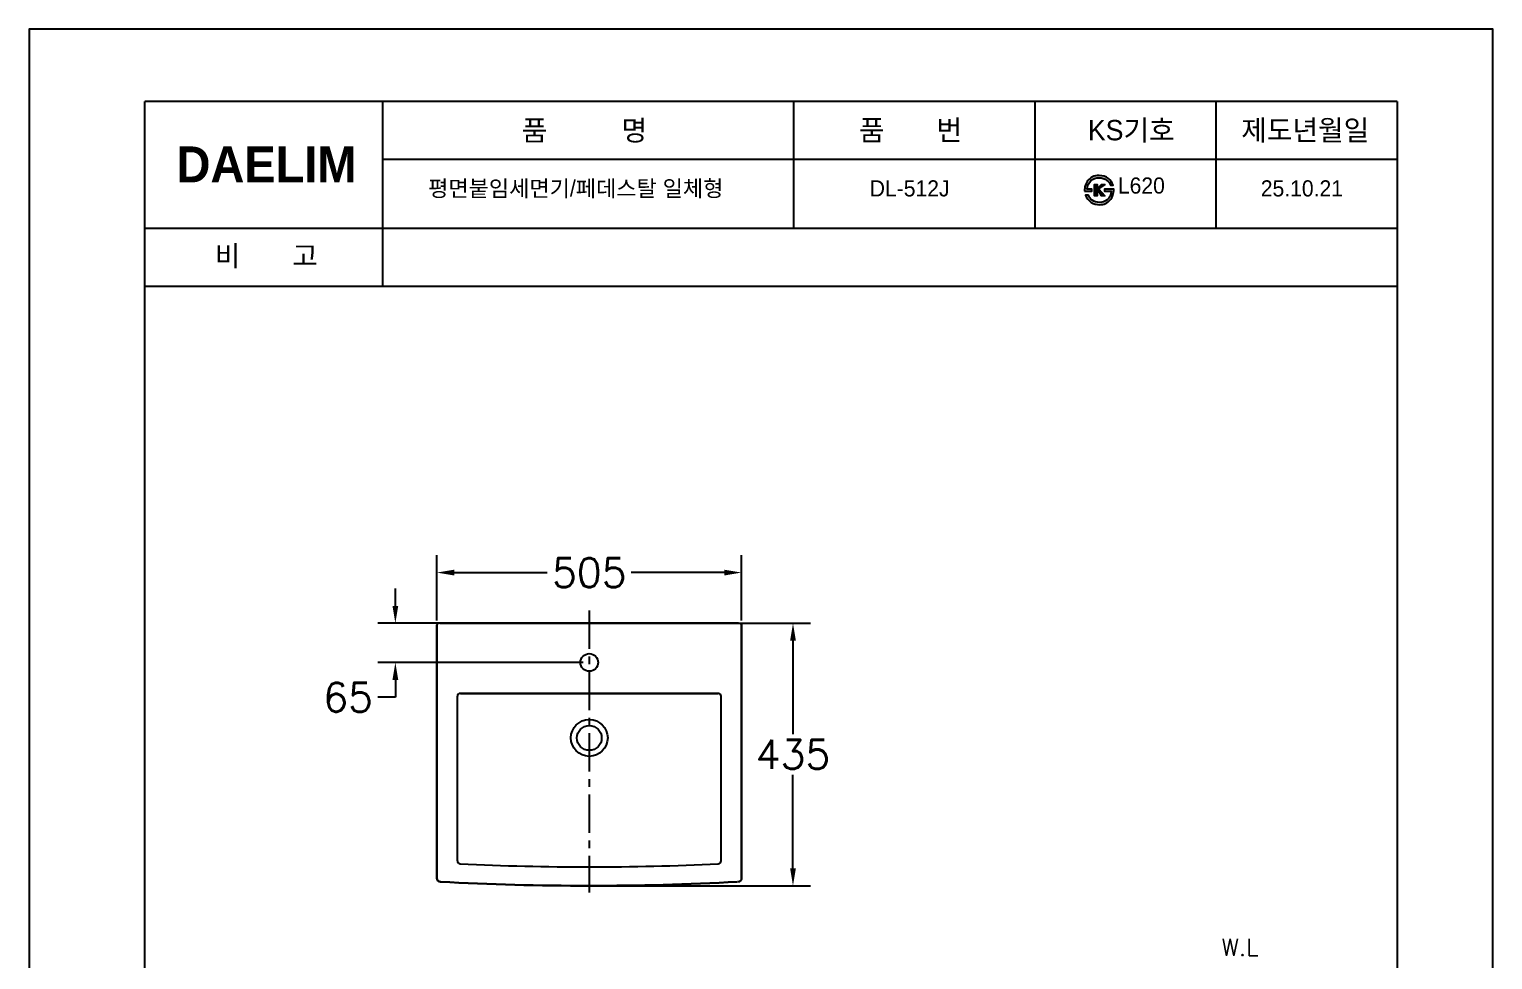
# Model space of a CAD drawing. Extents: x 63700 to 66125, y 58107 to 61538.
# Drawn here: x 63700 to 66125, y 59997 to 61538 of the extents above; entities that cross this region are included whole.
import ezdxf

# ---------------------------------------------------------------- set-up
doc = ezdxf.new("R2010")
doc.units = 0
doc.header["$MEASUREMENT"] = 0
doc.linetypes.add('CENTER', pattern=[50.8, 31.75, -6.35, 6.35, -6.35])
doc.layers.get('0').update_dxf_attribs({"linetype": 'CONTINUOUS'})
doc.layers.get('Defpoints').update_dxf_attribs({"linetype": 'CONTINUOUS'})
for name, color, linetype in [('002', 7, 'CONTINUOUS'), ('CENTER', 1, 'CONTINUOUS'), ('Dim', 4, 'CONTINUOUS'), ('LAYER_02', 7, 'CONTINUOUS'), ('YA', 7, 'CONTINUOUS')]:
    doc.layers.add(name, color=color, linetype=linetype)
doc.layers.add('c', color=4, linetype='CONTINUOUS', lineweight=30)
doc.styles.add('h', font='', dxfattribs={"height": 30})
doc.styles.get("Standard").update_dxf_attribs({"font": 'txt.shx', "bigfont": 'ghs.shx'})
doc.styles.add('스타일1', font='txt.shx', dxfattribs={"bigfont": 'ghs.shx'})
doc.styles.get('h').set_extended_font_data('Haansoft Batang')
doc.dimstyles.get("Standard").update_dxf_attribs({"dimtxt": 0.18, "dimasz": 0.18, "dimexe": 0.18, "dimexo": 0.0625, "dimgap": 0.09, "dimtad": 0, "dimtih": 1, "dimtoh": 1, "dimdec": 4, "dimzin": 0, "dimdsep": 46, "dimtxsty": 'Standard', "dimcen": 0.09, "dimadec": 0, "dimazin": 0, "dimtfac": 1, "dimtdec": 4, "dimtofl": 0, "dimtmove": 0, "dimatfit": 0, "dimfxl": 0, "dimtolj": 1, "dimtzin": 0, "dimarcsym": 0})

# ---------------------------------------------------------------- blocks, each defined once
blk = doc.blocks.new('*D19')
at = {"layer": 'Defpoints', "color": 0}
for p in [(64880.6, 60637.8), (64375.6, 60548.6), (64880.6, 60548.6)]:
    blk.add_point(p, dxfattribs=at)
at = {"layer": 'Dim', "color": 0, "lineweight": -2}
for p, q in [((64375.6, 60558.6), (64375.6, 60666.6)), ((64880.6, 60558.6), (64880.6, 60666.6)), ((64404.4, 60637.8), (64558.5, 60637.8)), ((64851.8, 60637.8), (64697.7, 60637.8))]:
    blk.add_line(p, q, dxfattribs=at)
at = {"layer": 'Dim', "color": 0}
for points in [[(64404.4, 60642.6), (64404.4, 60633), (64375.6, 60637.8)], [(64851.8, 60642.6), (64851.8, 60633), (64880.6, 60637.8)]]:
    blk.add_solid(points, dxfattribs=at)
at = {"layer": 'Dim', "color": 0, "insert": (64628.1, 60637.8), "char_height": 48, "attachment_point": 5}
blk.add_mtext('\\A1;505', dxfattribs=at)
blk = doc.blocks.new('*D20')
at = {"layer": 'Defpoints', "color": 0}
for p in [(64628.1, 60553.9), (64306.7, 60488.9), (64628.1, 60488.9)]:
    blk.add_point(p, dxfattribs=at)
at = {"layer": 'Dim', "color": 0, "lineweight": -2}
for p, q in [((64306.7, 60582.7), (64306.7, 60611.5)), ((64618.1, 60553.9), (64277.9, 60553.9)), ((64618.1, 60488.9), (64277.9, 60488.9)), ((64306.7, 60460.1), (64306.7, 60431.3)), ((64306.7, 60431.3), (64277.9, 60431.3))]:
    blk.add_line(p, q, dxfattribs=at)
at = {"layer": 'Dim', "color": 0}
for points in [[(64301.9, 60582.7), (64311.5, 60582.7), (64306.7, 60553.9)], [(64301.9, 60460.1), (64311.5, 60460.1), (64306.7, 60488.9)]]:
    blk.add_solid(points, dxfattribs=at)
at = {"layer": 'Dim', "color": 0, "insert": (64228.3, 60431.3), "char_height": 48, "attachment_point": 5}
blk.add_mtext('\\A1;65', dxfattribs=at)
blk = doc.blocks.new('*D21')
at = {"layer": 'Defpoints', "color": 0}
for p in [(64832.7, 60553.9), (64627.6, 60119), (64965.7, 60119)]:
    blk.add_point(p, dxfattribs=at)
at = {"layer": 'Dim', "color": 0, "lineweight": -2}
for p, q in [((64842.7, 60553.9), (64994.5, 60553.9)), ((64965.7, 60525.1), (64965.7, 60370.1)), ((64965.7, 60147.8), (64965.7, 60302.9)), ((64637.6, 60119), (64994.5, 60119))]:
    blk.add_line(p, q, dxfattribs=at)
at = {"layer": 'Dim', "color": 0}
for points in [[(64960.9, 60525.1), (64970.5, 60525.1), (64965.7, 60553.9)], [(64960.9, 60147.8), (64970.5, 60147.8), (64965.7, 60119)]]:
    blk.add_solid(points, dxfattribs=at)
at = {"layer": 'Dim', "color": 0, "insert": (64965.7, 60336.5), "char_height": 48, "attachment_point": 5}
blk.add_mtext('\\A1;435', dxfattribs=at)

msp = doc.modelspace()

# ---------------------------------------------------------------- hatches: boundary and pattern name
at = {"layer": 'Dim'}
h = msp.add_hatch(color=0, dxfattribs=at)
h.dxf.hatch_style = 1
edge = h.paths.add_edge_path()
edge.add_spline(control_points=[(65459.4, 61286.8), (65463.1, 61290.1), (65467.7, 61291.8), (65473.3, 61291.8)], knot_values=[9, 9, 9, 9, 10, 10, 10, 10], degree=3, periodic=0)
edge.add_spline(control_points=[(65473.3, 61291.8), (65478, 61291.8), (65482.2, 61290.3), (65485.9, 61287.4)], knot_values=[8, 8, 8, 8, 9, 9, 9, 9], degree=3, periodic=0)
edge.add_spline(control_points=[(65485.9, 61287.4), (65488.8, 61285.1), (65490.7, 61282.5), (65491.7, 61279.6)], knot_values=[7, 7, 7, 7, 8, 8, 8, 8], degree=3, periodic=0)
edge.add_spline(control_points=[(65491.7, 61279.6), (65491.7, 61279.6), (65496.3, 61279.6), (65496.3, 61279.6)], knot_values=[6.00001, 6.00001, 6.00001, 6.00001, 7, 7, 7, 7], degree=3, periodic=0)
edge.add_spline(control_points=[(65496.3, 61279.6), (65494.5, 61284.1), (65491.9, 61287.7), (65488.5, 61290.4)], knot_values=[5, 5, 5, 5, 6, 6, 6, 6], degree=3, periodic=0)
edge.add_spline(control_points=[(65488.5, 61290.4), (65484.3, 61293.8), (65479.1, 61295.5), (65472.9, 61295.5)], knot_values=[4, 4, 4, 4, 5, 5, 5, 5], degree=3, periodic=0)
edge.add_spline(control_points=[(65472.9, 61295.5), (65468.9, 61295.5), (65465.3, 61294.7), (65462.1, 61293.2)], knot_values=[3, 3, 3, 3, 4, 4, 4, 4], degree=3, periodic=0)
edge.add_spline(control_points=[(65462.1, 61293.2), (65459.2, 61291.8), (65456.6, 61289.9), (65454.6, 61287.3)], knot_values=[2, 2, 2, 2, 3, 3, 3, 3], degree=3, periodic=0)
edge.add_spline(control_points=[(65454.6, 61287.3), (65452.6, 61284.9), (65451.1, 61282.2), (65450.2, 61279.1)], knot_values=[1, 1, 1, 1, 2, 2, 2, 2], degree=3, periodic=0)
edge.add_spline(control_points=[(65450.2, 61279.1), (65449.3, 61276), (65448.9, 61272.8), (65449.1, 61269.5)], knot_values=[0, 0, 0, 0, 1, 1, 1, 1], degree=3, periodic=0)
edge.add_spline(control_points=[(65449.1, 61269.5), (65449.1, 61269.5), (65449.1, 61269.5), (65449.1, 61269.5), (65449.1, 61269.5), (65461, 61269.5), (65461, 61269.5), (65461, 61269.5), (65461, 61273), (65461, 61273), (65461, 61273), (65453.2, 61273), (65453.2, 61273), (65453.5, 61278.7), (65455.6, 61283.3), (65459.4, 61286.8)], knot_values=[10, 10, 10, 10, 10.99996, 10.99996, 10.99996, 11.99996, 11.99996, 11.99996, 12.99996, 12.99996, 12.99996, 13.99996, 13.99996, 13.99996, 14.99996, 14.99996, 14.99996, 14.99996], degree=3, periodic=0)
h = msp.add_hatch(color=0, dxfattribs=at)
h.dxf.hatch_style = 1
edge = h.paths.add_edge_path()
edge.add_spline(control_points=[(65474.3, 61251.1), (65469.2, 61250.8), (65464.9, 61252.1), (65461.3, 61254.9)], knot_values=[8, 8, 8, 8, 9, 9, 9, 9], degree=3, periodic=0)
edge.add_spline(control_points=[(65461.3, 61254.9), (65458.8, 61256.9), (65456.7, 61259.6), (65454.9, 61263)], knot_values=[7, 7, 7, 7, 8, 8, 8, 8], degree=3, periodic=0)
edge.add_spline(control_points=[(65454.9, 61263), (65454.9, 61263), (65450.5, 61263), (65450.5, 61263)], knot_values=[6.00001, 6.00001, 6.00001, 6.00001, 7, 7, 7, 7], degree=3, periodic=0)
edge.add_spline(control_points=[(65450.5, 61263), (65452.6, 61257.8), (65455.8, 61253.8), (65460.1, 61251)], knot_values=[5, 5, 5, 5, 6, 6, 6, 6], degree=3, periodic=0)
edge.add_spline(control_points=[(65460.1, 61251), (65464.2, 61248.4), (65468.9, 61247.1), (65474.2, 61247.2)], knot_values=[4, 4, 4, 4, 5, 5, 5, 5], degree=3, periodic=0)
edge.add_spline(control_points=[(65474.2, 61247.2), (65477.5, 61247.2), (65480.7, 61247.9), (65483.6, 61249.2)], knot_values=[3, 3, 3, 3, 4, 4, 4, 4], degree=3, periodic=0)
edge.add_spline(control_points=[(65483.6, 61249.2), (65486.4, 61250.5), (65488.9, 61252.3), (65491.1, 61254.7)], knot_values=[2, 2, 2, 2, 3, 3, 3, 3], degree=3, periodic=0)
edge.add_spline(control_points=[(65491.1, 61254.7), (65493.2, 61257.1), (65494.8, 61259.8), (65495.9, 61262.9)], knot_values=[1, 1, 1, 1, 2, 2, 2, 2], degree=3, periodic=0)
edge.add_spline(control_points=[(65495.9, 61262.9), (65497, 61266.1), (65497.5, 61269.5), (65497.5, 61273)], knot_values=[0, 0, 0, 0, 1, 1, 1, 1], degree=3, periodic=0)
edge.add_spline(control_points=[(65497.5, 61273), (65497.5, 61273), (65497.5, 61273), (65497.5, 61273), (65497.5, 61273), (65482.1, 61273), (65482.1, 61273), (65482.1, 61273), (65482.1, 61269.5), (65482.1, 61269.5), (65482.1, 61269.5), (65493.2, 61269.5), (65493.2, 61269.5), (65492.8, 61263.5), (65490.4, 61258.8), (65486.3, 61255.4)], knot_values=[10, 10, 10, 10, 10.99996, 10.99996, 10.99996, 11.99996, 11.99996, 11.99996, 12.99996, 12.99996, 12.99996, 13.99996, 13.99996, 13.99996, 14.99996, 14.99996, 14.99996, 14.99996], degree=3, periodic=0)
edge.add_spline(control_points=[(65486.3, 61255.4), (65482.7, 61252.5), (65478.7, 61251.1), (65474.3, 61251.1)], knot_values=[9, 9, 9, 9, 10, 10, 10, 10], degree=3, periodic=0)
h = msp.add_hatch(color=0, dxfattribs=at)
h.dxf.hatch_style = 1
h.paths.add_polyline_path([(65469.8, 61274.1), (65469.8, 61280.8), (65465.3, 61280.8), (65465.3, 61261.9), (65469.8, 61261.9), (65469.8, 61268.6), (65471.9, 61270.5), (65477.2, 61261.9), (65482.3, 61261.9), (65471.9, 61273.2), (65482.8, 61280.6), (65477, 61280.6)])

# ---------------------------------------------------------------- linework, layer by layer
at = {"color": 7}
for p, q in [((64617.2, 60553.9), (64622.6, 60553.9)), ((64409.4, 60160.3), (64409.4, 60432.9)), ((64846.7, 60160.3), (64846.7, 60432.9))]:
    msp.add_line(p, q, dxfattribs=at)
for centre, radius in [((64628.1, 60488.9), 14.6), ((64628.1, 60363.9), 30.5), ((64628.1, 60363.9), 20.5)]:
    msp.add_circle(centre, radius, dxfattribs=at)
for centre, radius, start, end in [((64414.4, 60432.7), 5, 90, 177.3052), ((64841.7, 60432.7), 5, 2.6948, 90), ((64414.4, 60160.3), 5, 180, 267.3052), ((64628.1, 64699.6), 4549.3, 267.3052, 270), ((64628.1, 64699.6), 4549.3, 270, 272.6948), ((64841.7, 60160.3), 5, 272.6948, 0)]:
    msp.add_arc(centre, radius, start, end, dxfattribs=at)
at = {"layer": '002', "linetype": 'Continuous'}
msp.add_line((64732.9, 60437.7), (64833.9, 60437.7), dxfattribs=at)
at = {"layer": 'c', "color": 7}
for p, q in [((64375.6, 60551.4), (64375.6, 60131.5)), ((64380.6, 60553.9), (64875.6, 60553.9)), ((64880.6, 60551.4), (64880.6, 60131.5)), ((64414.4, 60437.7), (64841.7, 60437.7))]:
    msp.add_line(p, q, dxfattribs=at)
for centre, radius, start, end in [((64378.1, 60551.4), 2.5, 90, 180), ((64878.1, 60551.4), 2.5, 0, 90), ((64381.6, 60131.5), 6, 180, 266.9425), ((64874.6, 60131.5), 6, 273.0575, 0), ((64627.6, 64773.8), 4654.8, 266.9669, 273.0331)]:
    msp.add_arc(centre, radius, start, end, dxfattribs=at)
at = {"layer": 'CENTER', "color": 0, "linetype": 'CENTER', "ltscale": 2}
msp.add_line((64628.1, 60575.2), (64628.1, 60107.7), dxfattribs=at)
at = {"layer": 'YA', "color": 7}
for p, q in [((65967.3, 61417.9), (63891.3, 61417.9)), ((63891.3, 60347.7), (63891.3, 61417.9)), ((64285.8, 61111.9), (64285.8, 61417.9)), ((64967.3, 61207.5), (64967.3, 61417.5)), ((65367.3, 61207.5), (65367.3, 61417.5)), ((65367.3, 61207.5), (65367.3, 61417.5)), ((65667.3, 61207.5), (65667.3, 61417.5)), ((65667.3, 61207.5), (65667.3, 61417.5)), ((65967.3, 61417.9), (65967.3, 58237.9)), ((65967.3, 61321.9), (64285.8, 61321.9)), ((65967.3, 61207.9), (63891.3, 61207.9)), ((65967.3, 61111.9), (63891.3, 61111.9)), ((65967.3, 61111.9), (63891.3, 61111.9)), ((63891.3, 58237.9), (63891.3, 60347.7))]:
    msp.add_line(p, q, dxfattribs=at)
at = {"layer": 'YA', "color": 0}
msp.add_lwpolyline([(63699.9, 58107.4), (66125.4, 58107.4), (66125.4, 61537.8), (63699.9, 61537.8)], close=True, dxfattribs=at)
at = {"layer": 'YA', "color": 7}
msp.add_lwpolyline([(65469.8, 61274.1), (65477, 61280.6), (65482.8, 61280.6), (65471.9, 61273.2), (65482.3, 61261.9), (65477.2, 61261.9), (65471.9, 61270.5), (65469.8, 61268.6), (65469.8, 61261.9), (65465.3, 61261.9), (65465.3, 61280.8), (65469.8, 61280.8), (65469.8, 61274.1)], close=True, dxfattribs=at)
for points in [[(65449.1, 61269.5), (65448.9, 61272.8), (65449.3, 61276), (65450.2, 61279.1), (65451.1, 61282.2), (65452.6, 61284.9), (65454.6, 61287.3), (65456.6, 61289.9), (65459.2, 61291.8), (65462.1, 61293.2), (65465.3, 61294.7), (65468.9, 61295.5), (65472.9, 61295.5), (65479.1, 61295.5), (65484.3, 61293.8), (65488.5, 61290.4), (65491.9, 61287.7), (65494.5, 61284.1), (65496.3, 61279.6), (65496.3, 61279.6), (65491.7, 61279.6), (65491.7, 61279.6), (65490.7, 61282.5), (65488.8, 61285.1), (65485.9, 61287.4), (65482.2, 61290.3), (65478, 61291.8), (65473.3, 61291.8), (65467.7, 61291.8), (65463.1, 61290.1), (65459.4, 61286.8), (65455.6, 61283.3), (65453.5, 61278.7), (65453.2, 61273), (65453.2, 61273), (65461, 61273), (65461, 61273), (65461, 61273), (65461, 61269.5), (65461, 61269.5), (65461, 61269.5), (65449.1, 61269.5), (65449.1, 61269.5), (65449.1, 61269.5), (65449.1, 61269.5), (65449.1, 61269.5)], [(65497.5, 61273), (65497.5, 61269.5), (65497, 61266.1), (65495.9, 61262.9), (65494.8, 61259.8), (65493.2, 61257.1), (65491.1, 61254.7), (65488.9, 61252.3), (65486.4, 61250.5), (65483.6, 61249.2), (65480.7, 61247.9), (65477.5, 61247.2), (65474.2, 61247.2), (65468.9, 61247.1), (65464.2, 61248.4), (65460.1, 61251), (65455.8, 61253.8), (65452.6, 61257.8), (65450.5, 61263), (65450.5, 61263), (65454.9, 61263), (65454.9, 61263), (65456.7, 61259.6), (65458.8, 61256.9), (65461.3, 61254.9), (65464.9, 61252.1), (65469.2, 61250.8), (65474.3, 61251.1), (65478.7, 61251.1), (65482.7, 61252.5), (65486.3, 61255.4), (65490.4, 61258.8), (65492.8, 61263.5), (65493.2, 61269.5), (65493.2, 61269.5), (65482.1, 61269.5), (65482.1, 61269.5), (65482.1, 61269.5), (65482.1, 61273), (65482.1, 61273), (65482.1, 61273), (65497.5, 61273), (65497.5, 61273), (65497.5, 61273), (65497.5, 61273), (65497.5, 61273)]]:
    msp.add_open_spline(points, degree=3, knots=[0, 0, 0, 0, 1, 1, 1, 2, 2, 2, 3, 3, 3, 4, 4, 4, 5, 5, 5, 6, 6, 6, 7, 7, 7, 8, 8, 8, 9, 9, 9, 10, 10, 10, 11, 11, 11, 12, 12, 12, 13, 13, 13, 14, 14, 14, 15, 15, 15, 15], dxfattribs=at)

# ---------------------------------------------------------------- texts
at = {"layer": 'Dim', "color": 0, "char_height": 33.819, "attachment_point": 1, "style": '스타일1'}
for s, insert in [('{\\fGulim|b0|i0|c129|p50;품          명}', (64516.1, 61387.2)), ('{\\fGulim|b0|i0|c129|p50;품       번}', (65075.1, 61387.6)), ('{\\fGulim|b0|i0|c129|p50;KS기호}', (65454.4, 61387.6)), ('{\\fGulim|b0|i0|c129|p50;제도년월일}', (65708.6, 61387.6)), ('{\\fGulim|b0|i0|c129|p50;비       고}', (64007.3, 61179.3))]:
    msp.add_mtext(s, dxfattribs=dict(at, insert=insert))
for s, insert, width in [('{\\fGulim|b0|i0|c129|p50;   \\H0.79087x;L620}', (65467.3, 61292.3), 702.697), ('{\\fGulim|b0|i0|c129|p50; \\H0.79087x; 평면붙임세면기/페데스탈 일체형}', (64339, 61287.6), 702.697), ('{\\fGulim|b0|i0|c129|p50; \\H0.79087x; DL-512J}', (65070.9, 61287.6), 270.186), ('{\\fGulim|b0|i0|c129|p50; \\H0.79087x; 25.10.21}', (65719, 61287.6), 270.186)]:
    msp.add_mtext(s, dxfattribs=dict(at, insert=insert, width=width))
at = {"layer": 'LAYER_02', "color": 0}
msp.add_text('W.L', height=27.99, dxfattribs=at).set_placement((65676, 60003.1))
at = {"layer": 'YA', "color": 7, "insert": (63944.1, 61343.7), "char_height": 59.437, "width": 290.871, "attachment_point": 1, "style": 'h'}
msp.add_mtext('{\\fHYGraphic-Medium|b1|i0|c129|p18;DAELIM}', dxfattribs=at)

# ---------------------------------------------------------------- dimensions: what is measured, and where the dimension line sits
at = {"layer": 'Dim', "color": 0}
dim = msp.add_linear_dim(base=(64880.6, 60637.8), p1=(64375.6, 60548.6), p2=(64880.6, 60548.6), dimstyle='Standard', override={"dimscale": 160, "dimtxt": 0.3, "dimgap": 0.06, "dimdec": 0, "dimatfit": 3}, dxfattribs=at)
dim.commit()
dim.dimension.update_dxf_attribs({"geometry": '*D19', "text_midpoint": (64628.1, 60637.8), "dimtype": 160})
for base, p1, p2, picture, middle in [((64306.7, 60488.9), (64628.1, 60553.9), (64628.1, 60488.9), '*D20', (64228.3, 60431.3)), ((64965.7, 60119), (64832.7, 60553.9), (64627.6, 60119), '*D21', (64965.7, 60336.5))]:
    dim = msp.add_linear_dim(base=base, p1=p1, p2=p2, angle=90, dimstyle='Standard', override={"dimscale": 160, "dimtxt": 0.3, "dimgap": 0.06, "dimdec": 0, "dimatfit": 3}, dxfattribs=at)
    dim.commit()
    dim.dimension.update_dxf_attribs({"geometry": picture, "text_midpoint": middle})

doc.saveas('drawing.dxf')
